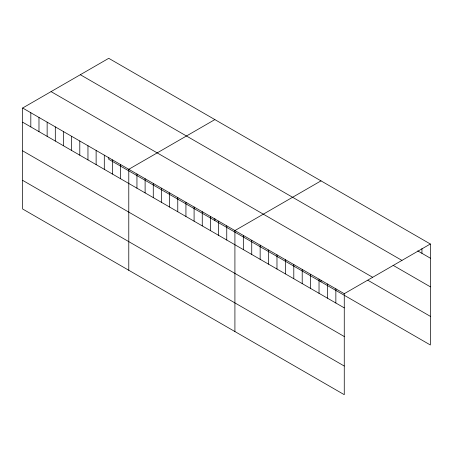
<?xml version="1.0" encoding="UTF-8"?>
<svg xmlns="http://www.w3.org/2000/svg" width="453" height="453" viewBox="0 0 453 453"><rect width="100%" height="100%" fill="white"/><g stroke="black" fill="none" stroke-linecap="round" stroke-linejoin="round"><path stroke-width="0.68" d="M22.65 108.018L344.263 293.703L344.263 394.682L22.65 208.997L22.65 108.018L108.737 58.318L430.35 244.003L430.35 344.982L108.737 159.297L108.737 157.253M214.869 119.592L128.782 169.292L128.782 270.277M321.001 180.866L234.914 230.571L234.914 331.551M344.263 293.703L430.35 244.003M417.734 250.894L430.35 258.182M80.328 74.717L401.941 260.401M393.096 265.316L430.35 286.823M51.059 91.619L372.672 277.298M367.864 280.26L430.35 316.336M22.65 122.197L344.263 307.881M22.65 150.843L344.263 336.528M22.65 180.356L344.263 366.035M421.941 248.595L421.941 253.323M335.854 288.844L335.854 303.023M327.44 283.986L327.44 298.17M321.001 280.486L321.001 281.851M319.031 279.133L319.031 293.312M310.622 274.275L310.622 288.453M302.208 269.422L302.208 283.601M293.799 264.563L293.799 278.742M285.384 259.705L285.384 273.889M276.976 254.852L276.976 269.031M268.561 249.994L268.561 264.173M260.152 245.135L260.152 259.32M251.738 240.283L251.738 254.461M243.329 235.424L243.329 249.603M226.755 225.854L226.755 240.033M218.589 221.143L218.589 235.322M214.869 218.527L214.869 220.577M210.424 216.426L210.424 230.611M202.259 211.715L202.259 225.894M194.094 207.004L194.094 221.183M185.934 202.287L185.934 216.466M177.769 197.576L177.769 211.755M169.603 192.859L169.603 207.044M161.438 188.148L161.438 202.327M153.273 183.431L153.273 197.616M145.113 178.72L145.113 192.899M136.948 174.009L136.948 188.188M120.617 164.581L120.617 178.759M112.457 159.864L112.457 174.048M104.292 155.153L104.292 169.331M96.127 150.441L96.127 164.62M87.961 145.724L87.961 159.903M79.796 141.013L79.796 155.192M71.636 136.296L71.636 150.481M63.471 131.585L63.471 145.764M55.306 126.874L55.306 141.053M47.14 122.157L47.14 136.336M38.981 117.446L38.981 131.625M30.815 112.729L30.815 126.914"/></g></svg>
